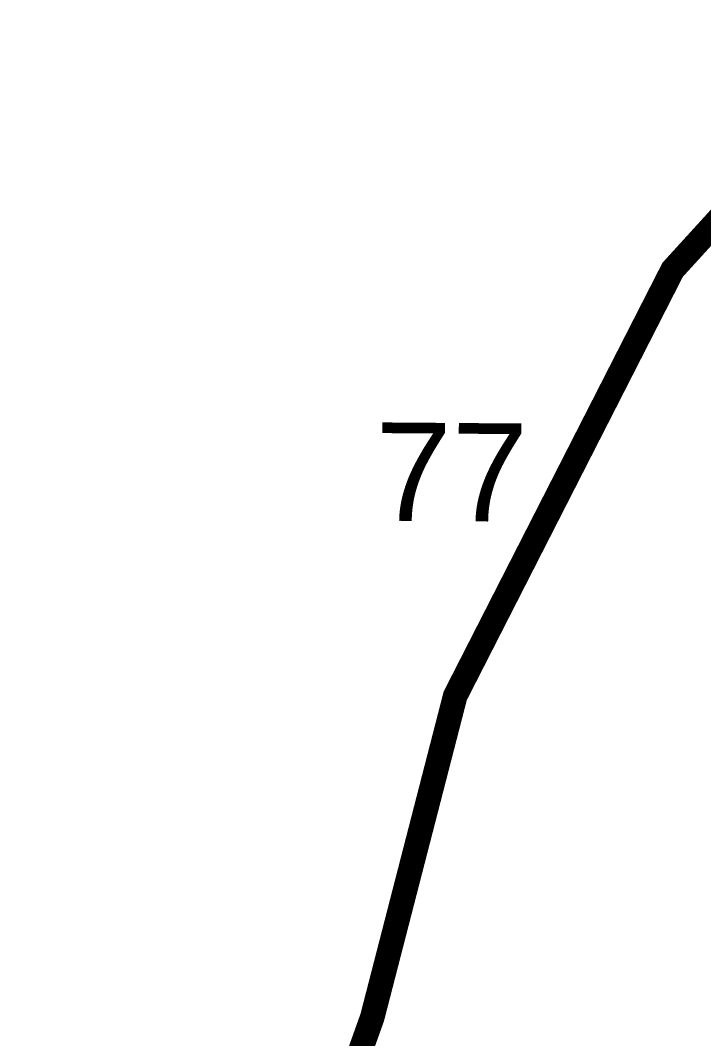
# Model space of a CAD drawing. Header units: metres. Extents: x 326467 to 340077, y 1811030 to 1824953.
# Drawn here: x 327005.7 to 327089.9, y 1813544.3 to 1813670 of the extents above; entities that cross this region are included whole.
import ezdxf

# ---------------------------------------------------------------- set-up
doc = ezdxf.new("R2010")
doc.units = ezdxf.units.M
doc.header["$MEASUREMENT"] = 0
for name, color, linetype in [('CRZ LINE FOR RIVER OR CREEK', 84, 'Continuous'), ('NDZ-200M FROM CRZ', 30, 'Continuous'), ('SURVEY NO.', 7, 'Continuous')]:
    doc.layers.add(name, color=color, linetype=linetype)
doc.styles.add('PDF Arial', font='arial.ttf')

# ---------------------------------------------------------------- blocks, each defined once
blk = doc.blocks.new('16')
at = {"layer": 'CRZ LINE FOR RIVER OR CREEK', "ltscale": 0.1, "const_width": 3.03, "flags": 128}
blk.add_lwpolyline([(326495.75, 1813638.51), (326540.3, 1813649.24), (326577.35, 1813653.01), (326637.32, 1813648.49), (326689.74, 1813631.92), (326711.42, 1813605.99), (326729.73, 1813575), (326748.49, 1813544.59), (326761.6, 1813514.1), (326801.51, 1813485.27), (326898.73, 1813472.61), (326963.44, 1813476.16), (326999.95, 1813492.05), (327034.42, 1813505.93), (327049.06, 1813546.9), (327059.3, 1813586.61), (327086.11, 1813639.19), (327120.64, 1813677.11), (327158.85, 1813700.03), (327213.89, 1813712.78)], dxfattribs=at)
at = {"layer": 'NDZ-200M FROM CRZ', "const_width": 3.03, "flags": 128}
blk.add_lwpolyline([(327213.89, 1813712.78), (327158.85, 1813700.03), (327120.64, 1813677.11), (327086.11, 1813639.19), (327059.3, 1813586.61), (327049.06, 1813546.9), (327034.42, 1813505.93), (326999.95, 1813492.05), (326963.44, 1813476.16), (326898.73, 1813472.61), (326801.51, 1813485.27), (326761.6, 1813514.1), (326748.49, 1813544.59), (326729.73, 1813575)], dxfattribs=at)
at = {"layer": 'SURVEY NO.', "insert": (327049.36, 1813608.23), "char_height": 12.129, "attachment_point": 7, "rotation": 359.5579, "style": 'PDF Arial'}
blk.add_mtext('77', dxfattribs=at)

msp = doc.modelspace()

# ---------------------------------------------------------------- block references
msp.add_blockref('16', (0, 0))

doc.saveas('drawing.dxf')
